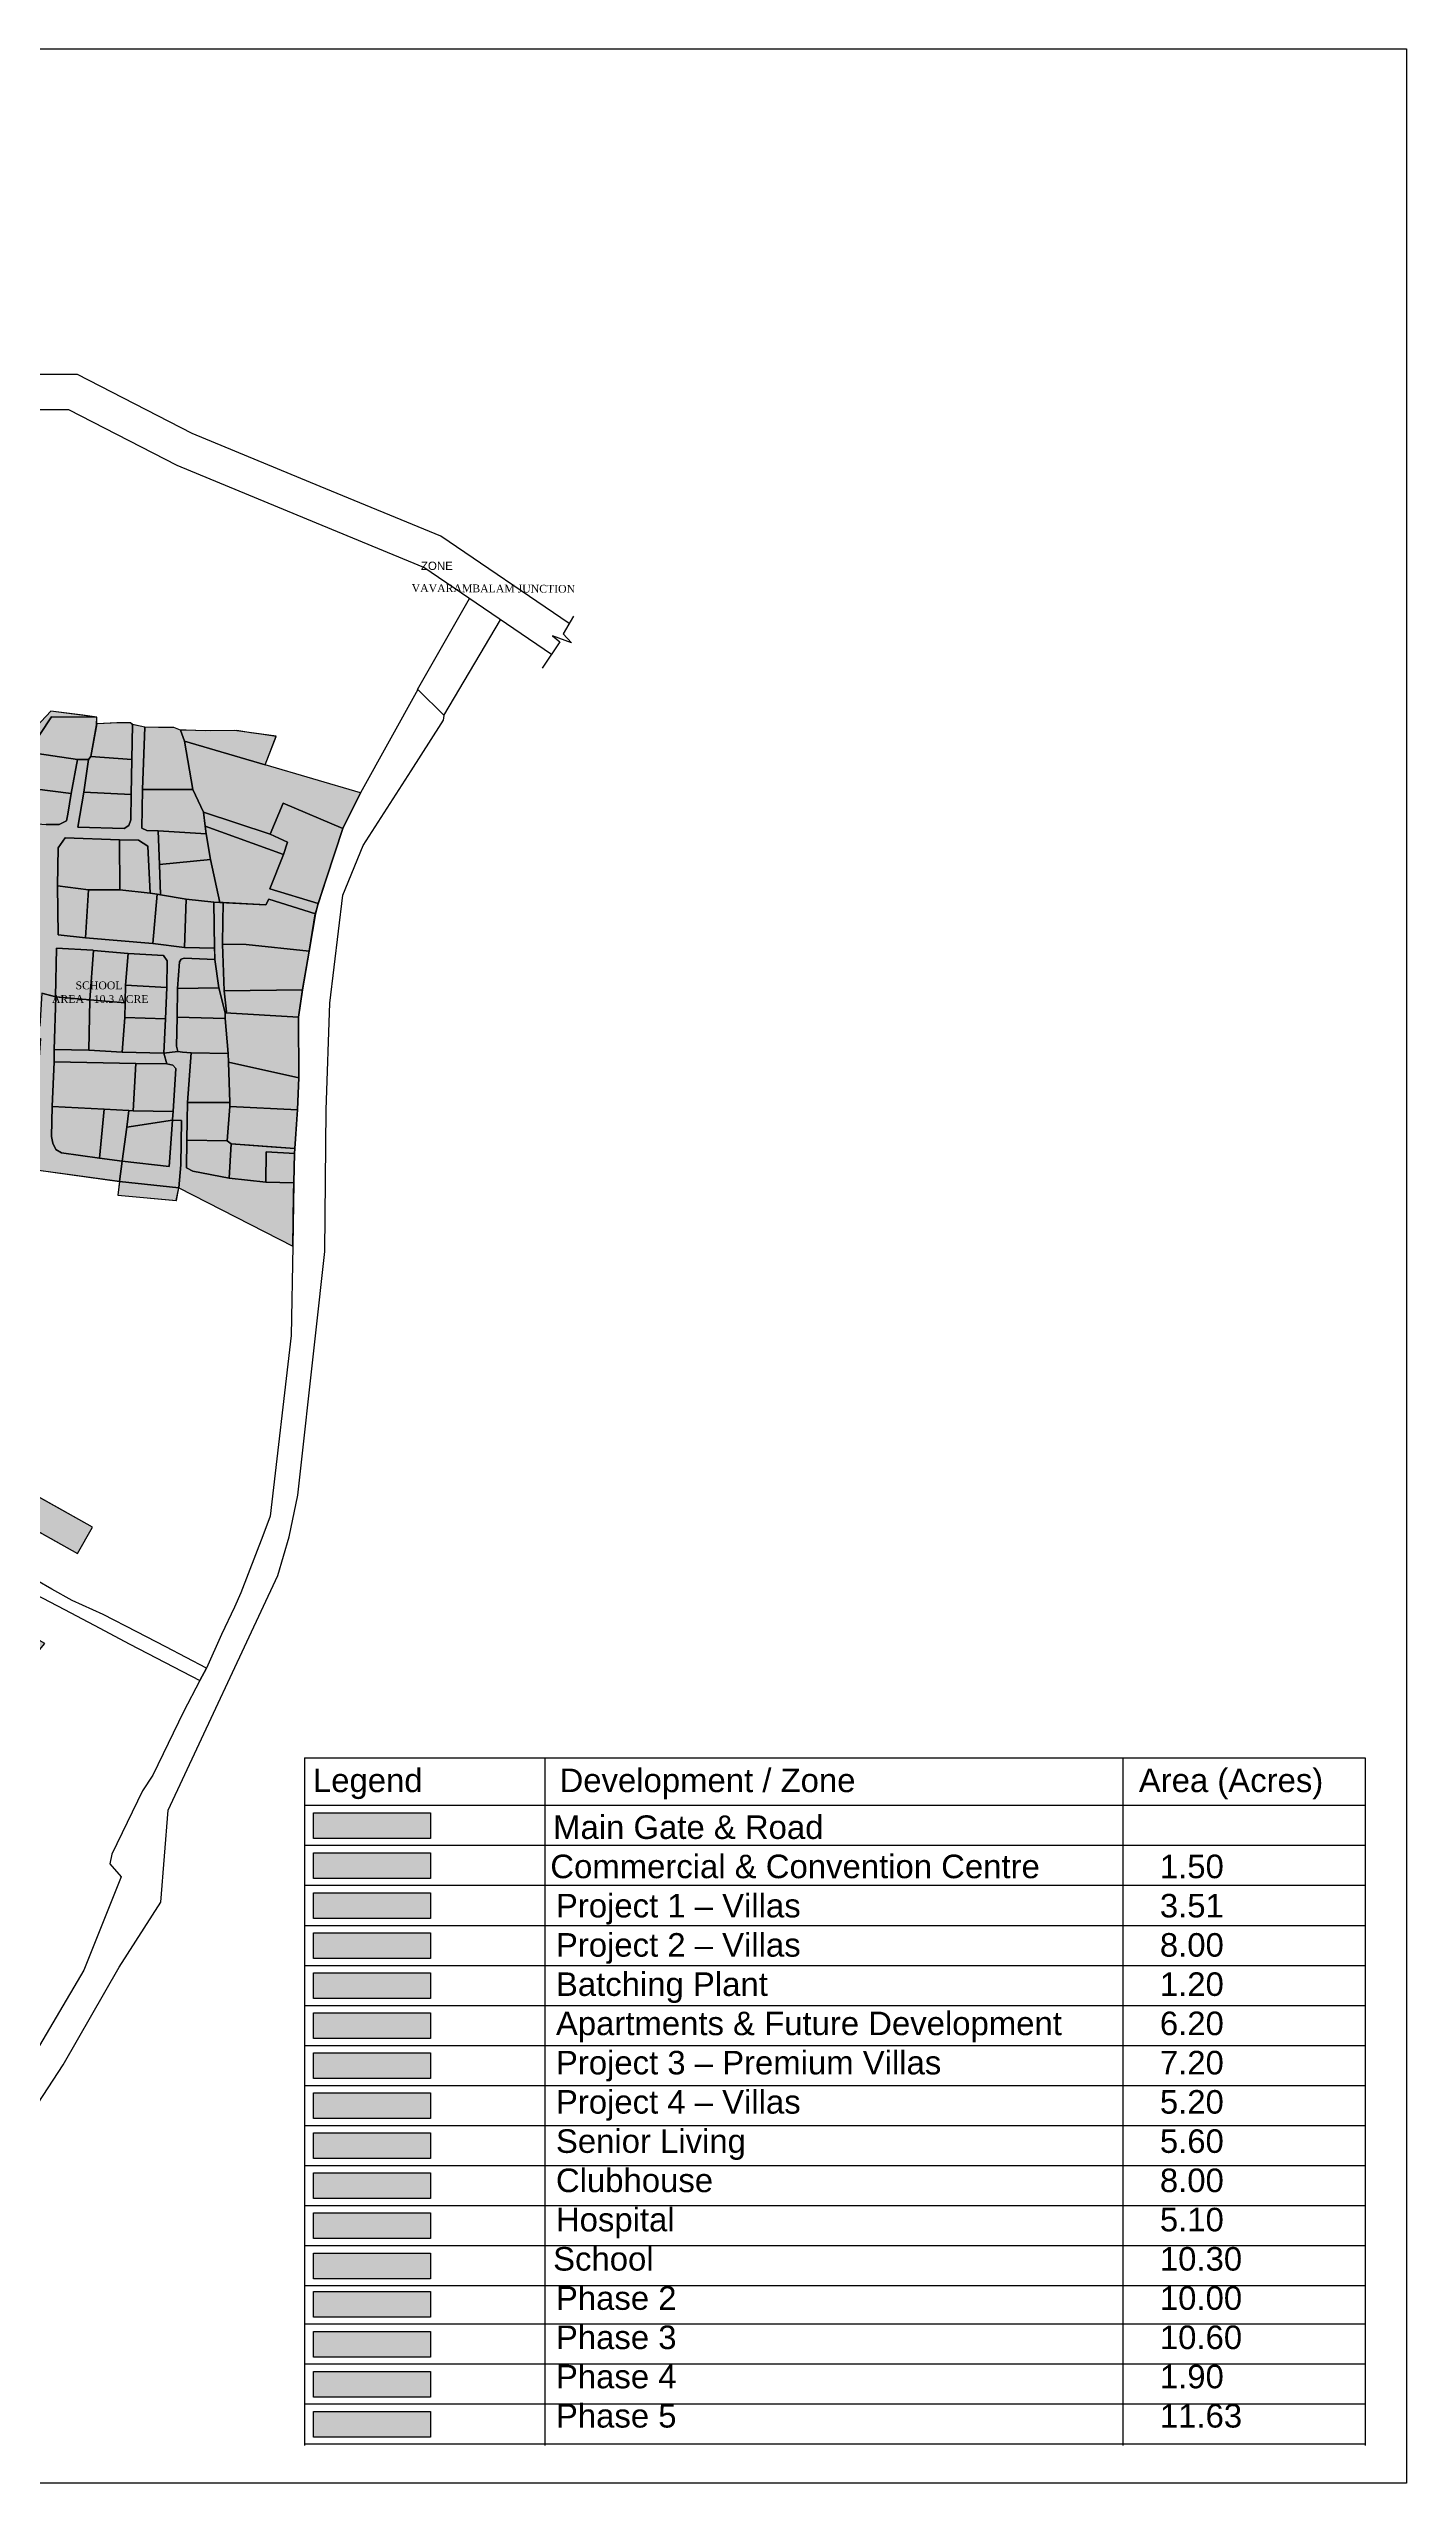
# Model space of a CAD drawing. Extents: x 24173 to 28051, y -18937 to -15111.
# Drawn here: x 25496 to 26073, y -16531 to -15496 of the extents above; entities that cross this region are included whole.
import ezdxf
from ezdxf.enums import TextEntityAlignment as Align

# ---------------------------------------------------------------- set-up
doc = ezdxf.new("R2010")
doc.units = 0
doc.header["$MEASUREMENT"] = 0
doc.layers.add('north', color=7, linetype='Continuous', lineweight=20)
for name, color, linetype in [('PLOT DIV', 30, 'Continuous'), ('PLOTS', 10, 'Continuous'), ('ROAD', 5, 'Continuous')]:
    doc.layers.add(name, color=color, linetype=linetype)
doc.styles.add('TIMES', font='times.ttf', dxfattribs={"height": 1})

# ---------------------------------------------------------------- blocks, each defined once
blk = doc.blocks.new('A$C3bc4975e')
at = {"layer": 'PLOTS', "color": 252, "true_color": 0x939598}
for points in [[(38184, 8072), (35829, 3633), (35103, 2113), (34122, -1096), (34008, -1534), (33773, -3121), (33510, -4768), (33372, -5944), (33430, -8512), (33397, -9857), (33314, -11518), (33303, -11735), (33301, -12973), (33301, -15673), (33301, -19461), (32536, -27156), (32251, -28000), (31354, -30426), (31099, -31040), (30563, -32222), (29948, -33653), (29677, -34194), (29008, -35528), (27748, -38249), (27331, -38918), (26065, -41626), (25997, -42038), (26488, -42583), (24968, -46579), (22549, -50855)], [(22926, -52594), (24169, -50618), (26475, -46429), (28191, -43638), (28431, -39723), (32909, -29669), (33362, -28023), (33697, -26242), (34334, -19464), (34671, -15876), (34616, -9858), (34692, -5322), (35161, -721), (35990, 1399), (37965, 4609), (39210, 6630), (39310, 6794), (39327, 6984), (38184, 8072)], [(21682, 5116), (22638, 6627), (24566, 6656), (23977, 6720), (22614, 6867), (21807, 5972)], [(22315, -30496), (23873, -31278), (25148, -31923), (26670, -32691), (29677, -34194), (29948, -33653), (28208, -32788), (26965, -32171), (25519, -31452), (24197, -30892), (23324, -30415), (22032, -29709)]]:
    blk.add_lwpolyline(points, dxfattribs=at)
for points in [[(24566, 6326), (24566, 6656), (22638, 6627), (21682, 5116), (23784, 4841), (24253, 4841), (24337, 4976)], [(26085, 6364), (26011, 6430), (25501, 6430), (24573, 6364), (24337, 4976), (26085, 4882)], [(28309, 5698), (28128, 6162), (27850, 6265), (26614, 6265), (26563, 3612), (28704, 3649)], [(32210, 5972), (31545, 6052), (31122, 6109), (30531, 6189), (29391, 6162), (28128, 6162), (28309, 5698), (31760, 4750)], [(31760, 4750), (28309, 5698), (28704, 3649), (29177, 2700), (32021, 1819), (32553, 3140), (35103, 2113), (35829, 3633)], [(23784, 4841), (21682, 5116), (21197, 3648), (23535, 3388)], [(26085, 4882), (24337, 4976), (24253, 4841), (24077, 3454), (26085, 3395)], [(23535, 3388), (21197, 3648), (20706, 2162), (22493, 2060), (23052, 2060), (23352, 2226), (23406, 2508)], [(26085, 3395), (24077, 3454), (23849, 1970), (25817, 1946), (26013, 2072), (26085, 2321)], [(28704, 3649), (26563, 3612), (26563, 1975), (26780, 1870), (27265, 1870), (29307, 1777), (29250, 2106), (29177, 2700)], [(35103, 2113), (32553, 3140), (32021, 1819), (32765, 1487), (32608, 961), (32056, -508), (34122, -1096)], [(32021, 1819), (29177, 2700), (29250, 2106), (32608, 961), (32765, 1487)], [(32608, 961), (29250, 2106), (29307, 1777), (29508, 688), (29930, -1122), (31893, -1196), (32021, -952), (34008, -1534), (34122, -1096), (32056, -508)], [(25630, 1456), (23314, 1504), (23025, 1077), (23020, -545), (24348, -694), (25683, -661)], [(26835, 1212), (26428, 1456), (25630, 1456), (25683, -661), (26975, -790)], [(29307, 1777), (27265, 1870), (27350, 440), (29508, 688)], [(29508, 688), (27350, 440), (27410, -843), (28509, -1014), (29686, -1113), (29930, -1122)], [(24348, -694), (23020, -545), (23088, -2631), (24259, -2737)], [(27267, -826), (26975, -790), (25683, -661), (24348, -694), (24259, -2737), (27119, -2918)], [(28509, -1014), (27410, -843), (27267, -826), (27119, -2918), (28465, -3066)], [(29686, -1113), (28509, -1014), (28465, -3066), (29752, -3066)], [(34008, -1534), (32021, -952), (31893, -1196), (30079, -1127), (30079, -2831), (30083, -2896), (31085, -2896), (33773, -3121)], [(30079, -1127), (29930, -1122), (29686, -1113), (29752, -3066), (29768, -3552), (29965, -4759), (30249, -5815), (30307, -5764), (30195, -4875), (30083, -2896), (30079, -2831)], [(33773, -3121), (31085, -2896), (30083, -2896), (30195, -4875), (33510, -4768)], [(24611, -3256), (24581, -3253), (23031, -3188), (23031, -5259), (24486, -5355)], [(25993, -4706), (26084, -3364), (24611, -3256), (24486, -5355), (25993, -5455), (25993, -5415)], [(27743, -3645), (27577, -3425), (26084, -3364), (25993, -4706), (27743, -4775)], [(29768, -3552), (28461, -3517), (28333, -3558), (28261, -3673), (28210, -4808), (29965, -4759)], [(23402, -11877), (23160, -11746), (23017, -11476), (22960, -11188), (22960, -9925), (23017, -8025), (23003, -7500), (23032, -5259), (22440, -5120), (22380, -6520), (20047, -6586), (20047, -7047), (20690, -7047), (22424, -7047), (22339, -8661), (22339, -10264), (20690, -10120), (19840, -10064), (19778, -10588), (22345, -10765), (22339, -12623), (25884, -13048), (25987, -12189), (25012, -12072)], [(27743, -4775), (25993, -4706), (25993, -5415), (25993, -6084), (27715, -6116)], [(29965, -4759), (28210, -4808), (28210, -6037), (30249, -6044), (30249, -5815)], [(33510, -4768), (30195, -4875), (30307, -5764), (30249, -5815), (33372, -5944)], [(24489, -5355), (24486, -5355), (23032, -5259), (23003, -7500), (24489, -7500)], [(25993, -6084), (25993, -5455), (24489, -5355), (24489, -7500), (25902, -7563)], [(27715, -6116), (25993, -6084), (25902, -7563), (27672, -7563)], [(30249, -6044), (28210, -6037), (28210, -7266), (28264, -7489), (28468, -7507), (28838, -7540), (30406, -7540)], [(33372, -5944), (30249, -5815), (30249, -6044), (30406, -7540), (30426, -7903), (33430, -8512)], [(26486, -8025), (23017, -8025), (22960, -9925), (25179, -10000), (26233, -10036), (26416, -10036)], [(27672, -7563), (25902, -7563), (24489, -7500), (23003, -7500), (23017, -8025), (26486, -8025), (27803, -8025)], [(28191, -8215), (28062, -8066), (27803, -8025), (26486, -8025), (26416, -10036), (28113, -10036)], [(33301, -12973), (32102, -12973), (32098, -12973), (30545, -12825), (28994, -12564), (28716, -12421), (28716, -11244), (28710, -10409), (28710, -9648), (28838, -7540), (28468, -7507), (28264, -7489), (27672, -7563), (27803, -8025), (28062, -8066), (28191, -8215), (28113, -10036), (28090, -10371), (28088, -10414), (28478, -10414), (28478, -12298), (28417, -13276), (33301, -15673)], [(30426, -7903), (30406, -7540), (28838, -7540), (28710, -9648), (30517, -9608)], [(33430, -8512), (30426, -7903), (30517, -9608), (30517, -9787), (33396, -9878), (33397, -9857)], [(25179, -10000), (22960, -9925), (22960, -11188), (23017, -11476), (23160, -11746), (23402, -11877), (25012, -12072)], [(26151, -10736), (26233, -10036), (25179, -10000), (25012, -12072), (25987, -12189)], [(28113, -10036), (26416, -10036), (26233, -10036), (26151, -10736), (28088, -10414), (28090, -10371)], [(30517, -9787), (30517, -9608), (28710, -9648), (28710, -10409), (28716, -11244), (30436, -11244)], [(33396, -9878), (30517, -9787), (30436, -11244), (30605, -11374), (32102, -11453), (33314, -11518)], [(28478, -12298), (28478, -10414), (28090, -10414), (28088, -10414), (27988, -12381), (25987, -12189), (25884, -13048), (28417, -13276)], [(28088, -10414), (26151, -10736), (25987, -12189), (27988, -12381)], [(30605, -11374), (30436, -11244), (28716, -11244), (28716, -12421), (28994, -12564), (30545, -12825)], [(32102, -11677), (33312, -11735), (33314, -11518), (30605, -11374), (30545, -12825), (32098, -12973), (32102, -12973)], [(33312, -11735), (32102, -11677), (32102, -12973), (33301, -12973)], [(28417, -13276), (25884, -13048), (25828, -13632), (28316, -13818)], [(19019, -23496), (19586, -21880), (15633, -20446), (15628, -20718), (15123, -21933), (14202, -23403), (24382, -28890), (25002, -27761), (19755, -24945), (20177, -24019)]]:
    blk.add_lwpolyline(points, close=True, dxfattribs=at)
blk.add_lwpolyline([(22440, -5120), (23031, -5259), (23031, -3188), (24581, -3253), (24611, -3256), (26084, -3364), (27577, -3425), (27743, -3645), (27743, -4775), (27715, -6116), (27672, -7563), (28264, -7489), (28210, -7266), (28210, -6037), (28210, -4808), (28261, -3673), (28333, -3558), (28461, -3517), (29768, -3552), (29757, -3230, -0.0835287), (29747, -3169, -0.0666184), (29753, -3120), (29752, -3066), (28465, -3066), (27119, -2918), (24259, -2737), (23088, -2631), (23020, -545), (23025, 1077), (23314, 1504), (25630, 1456), (26428, 1456), (26835, 1212), (26975, -790), (27267, -826), (27410, -843), (27350, 440), (27265, 1870), (26780, 1870), (26563, 1975), (26563, 3612), (26614, 6265), (26085, 6364), (26085, 4882), (26085, 3395), (26085, 2321), (26013, 2072), (25817, 1946), (23849, 1970), (24077, 3454), (24253, 4841), (23784, 4841), (23535, 3388), (23406, 2508), (23352, 2226), (23052, 2060), (22493, 2060)], format="xyb", dxfattribs=at)
blk = doc.blocks.new('sdvsdvsd')
at = {"layer": 'PLOT DIV', "xscale": 0.01000000000003178, "yscale": 0.01000000000003178, "zscale": 0.01000000000003178, "rotation": 348.1014471292201}
blk.add_blockref('A$C3bc4975e', (34259.1, -5869.8, -88.3), dxfattribs=at)
blk = doc.blocks.new('A$C8770d266')
at = {"layer": 'PLOT DIV', "linetype": 'Continuous', "true_color": 0xed1f24, "transparency": 33554534}
h = blk.add_hatch(color=240, dxfattribs=at)
h.dxf.hatch_style = 1
h.paths.add_polyline_path([(131.8, 113.6), (167.2, 108.7), (166.5, 102.8), (191.3, 100.5), (192.4, 105.9), (240.8, 81.1), (241.2, 103.2), (241.3, 108.1), (241.6, 120.5), (241.7, 122.6), (242.8, 139.1), (243.4, 152.7), (243.3, 178.4), (244.9, 190.1), (247.8, 206.5), (250.4, 222.3), (251.7, 226.7), (262.1, 258.6), (269.6, 273.7), (229.1, 285.6), (233.8, 297.7), (216, 300.2), (203.7, 300.1), (195.5, 300.3), (193.1, 300.3), (190.3, 301.4), (183.8, 301.5), (177.9, 301.6), (172.6, 302.7), (171.9, 303.4), (166.1, 303.4), (157.5, 303), (157.5, 305.9), (138, 308.4), (129.8, 299.6), (124.2, 288.3), (109.7, 249.8), (106.6, 230), (105.9, 197.1), (94, 194.8), (92.9, 179.3), (11.2, 180.8), (4, 164), (3.5, 140.8), (3, 135.5), (1.5, 119.3), (0, 103), (19.2, 93.4), (46.3, 79.8), (29.7, 45.4), (63.2, 33.8), (63.3, 36.5), (102.6, 21.5), (96.7, 5.4), (108.1, 0), (121, 41.1), (123.2, 40.5), (125.6, 58.9), (72, 68.6), (88.1, 118.9), (91.3, 118.3), (105.1, 117.2)])
at = {"layer": 'PLOT DIV', "color": 242, "linetype": 'Continuous', "true_color": 0xcd2027}
blk.add_lwpolyline([(3, 135.5), (1.5, 119.3), (0, 103), (19.2, 93.4), (46.3, 79.8), (29.7, 45.4), (63.2, 33.8), (63.3, 36.5), (102.6, 21.5), (96.7, 5.4), (108.1, 0), (121, 41.1), (123.2, 40.5), (125.6, 58.9), (72, 68.6), (88.1, 118.9), (91.3, 118.3), (105.1, 117.2), (131.8, 113.6), (167.2, 108.7), (166.5, 102.8), (191.3, 100.5), (192.4, 105.9), (240.8, 81.1), (241.2, 103.2), (241.3, 108.1), (241.6, 120.5), (241.7, 122.6), (242.8, 139.1), (243.4, 152.7), (243.3, 178.4), (244.9, 190.1), (247.8, 206.5), (250.4, 222.3), (251.7, 226.7), (262.1, 258.6), (269.6, 273.7), (229.1, 285.6), (233.8, 297.7), (216, 300.2), (203.7, 300.1), (195.5, 300.3), (193.1, 300.3), (190.3, 301.4), (183.8, 301.5), (177.9, 301.6), (172.6, 302.7), (171.9, 303.4), (166.1, 303.4), (157.5, 303), (157.5, 305.9), (138, 308.4), (129.8, 299.6), (124.2, 288.3), (109.7, 249.8), (106.6, 230), (105.9, 197.1), (94, 194.8), (92.9, 179.3), (11.2, 180.8), (4, 164), (3.5, 140.8), (3, 135.5)], dxfattribs=at)
at = {"layer": 'north', "color": 7, "lineweight": -2, "style": 'TIMES'}
for s, height, p in [('AREA - 10.3 ACRE', 3.304, (159, 186.1)), ('SCHOOL ', 3.3, (159.1, 191.9))]:
    blk.add_text(s, height=height, rotation=0, dxfattribs=at).set_placement(p, align=Align.MIDDLE)
blk = doc.blocks.new('A$C768c5288')
at = {"layer": 'PLOT DIV', "linetype": 'Continuous', "transparency": 33554534}
h = blk.add_hatch(color=224, dxfattribs=at)
h.dxf.hatch_style = 1
h.paths.add_polyline_path([(198.3, 198.8), (210.1, 200.6), (293.3, 234.7), (297.4, 235.5), (312.6, 241.1), (328.4, 249.7), (345.6, 261.7), (362.1, 274.2), (356.8, 295.5), (357.9, 298.8), (372.9, 321.9), (378.2, 333.9), (344.7, 345.6), (361.3, 379.9), (315, 403.1), (313.8, 398.5), (311.5, 390), (308.8, 387.2), (291.1, 379.2), (284.7, 376.3), (263.3, 366.6), (253, 362), (246.2, 359.2), (217.6, 346.6), (201.5, 334.6), (199.2, 331.1), (186.2, 321.2), (184.8, 320), (179.7, 315.8), (158.3, 298), (113.1, 260.4), (55.5, 250.2), (21.9, 243.3), (19.3, 242), (16.9, 200.9), (15.2, 185.7), (0, 167.2), (60.4, 173.7), (61.5, 145.6), (78.8, 143.1), (80.2, 143.9), (90.2, 143.4), (89.4, 176.8), (122.2, 180.3), (139.5, 187.4), (161.5, 190.4), (166.8, 194.8), (169.9, 195), (192.6, 195.9)])
h.paths.add_polyline_path([(193.3, 32.9), (206.5, 33.5), (232.4, 38.1), (231.9, 44.1), (246.5, 45.4), (250.1, 0), (255.5, 1), (254.9, 27.9), (264.4, 30.1), (264.3, 45.9), (262.8, 63.4), (256.7, 62.2), (250.8, 97.4), (239.5, 96), (227, 96.5), (206.3, 95.6), (188.8, 95.9), (172.9, 92.7), (152.9, 86.7), (139.1, 84), (126.7, 80.3), (131.9, 57.5), (133.3, 51.2), (141.9, 26.7), (150.1, 26.6), (163.8, 27), (170.8, 28.9)])
h = blk.add_hatch(color=173, dxfattribs=at)
h.dxf.hatch_style = 1
h.paths.add_polyline_path([(434.3, 221.5), (443, 234.5), (447.1, 239.2), (426.4, 250.8), (436.3, 266.4), (464.3, 250.7), (470.7, 261.8), (418.8, 290.9), (423.1, 300.1), (411.6, 305.6), (417.6, 321.6), (378.3, 336.7), (378.2, 333.9), (372.9, 321.9), (363.5, 307.3), (357.9, 298.8), (356.8, 295.5), (362.1, 274.2), (345.6, 261.7), (328.4, 249.7), (327.2, 248.9), (312.6, 241.1), (297.4, 235.5), (293.3, 234.7), (209.2, 200.3), (198.3, 198.8), (192.5, 195.9), (170, 194.7), (166.8, 194.7), (161.5, 190.4), (139.5, 187.4), (122.2, 180.3), (118, 144), (93.8, 140.4), (79.2, 140.7), (81.1, 134.1), (83.3, 119.2), (87.9, 107.3), (90.9, 99.6), (93.4, 85.7), (93.5, 74.9), (99.6, 74.8), (108.4, 79.3), (127, 84.7), (136.6, 88.6), (178.4, 99.1), (200.1, 98.7), (216, 100), (222.9, 100.3), (238.5, 100.1), (272.2, 105.3), (290.2, 107.2), (313.5, 115.3), (319.9, 115), (332.9, 121), (346.6, 125.2), (363.5, 131.8), (375.2, 140.9), (379.4, 144.1), (390.6, 151.2), (395.3, 152.4), (396.4, 150.2), (402.6, 153.4), (416.1, 164.5), (421.2, 173.3), (424.4, 181.6), (427.4, 187.6), (431.7, 191.7), (436.7, 196.1), (450.5, 212.4)])
at = {"layer": 'PLOT DIV', "color": 224, "linetype": 'Continuous'}
for points in [[(19.3, 242), (16.9, 200.9), (15.2, 185.7), (0, 167.2), (60.4, 173.7), (61.5, 145.6), (78.8, 143.1), (80.2, 143.9), (90.2, 143.4), (89.4, 176.8), (122.2, 180.3), (139.5, 187.4), (161.5, 190.4), (166.8, 194.8), (169.9, 195), (192.6, 195.9), (198.3, 198.8), (210.1, 200.6), (293.3, 234.7), (297.4, 235.5), (312.6, 241.1), (327.2, 248.9), (345.6, 261.7), (362.1, 274.2), (358.3, 289.4), (356.8, 295.5), (357.9, 298.8), (372.9, 321.9), (378.2, 333.9), (344.7, 345.6), (361.3, 379.9), (315, 403.1), (313.8, 398.5), (311.5, 390), (308.8, 387.2), (291.1, 379.2), (284.7, 376.3), (263.3, 366.6), (253, 362), (246.2, 359.2), (217.6, 346.6), (201.5, 334.6), (199.2, 331.1), (186.2, 321.2), (184.8, 320), (179.7, 315.8), (158.3, 298), (113.1, 260.4), (55.5, 250.2), (21.9, 243.3), (19.3, 242)], [(126.7, 80.3), (131.9, 57.5), (133.3, 51.2), (141.9, 26.7), (150.1, 26.6), (163.8, 27), (170.8, 28.9), (193.3, 32.9), (206.5, 33.5), (232.4, 38.1), (231.9, 44.1), (246.5, 45.4), (250.1, 0), (255.5, 1), (254.9, 27.9), (264.4, 30.1), (264.3, 45.9), (262.8, 63.4), (256.7, 62.2), (250.8, 97.4), (239.5, 96), (227, 96.5), (206.3, 95.6), (188.8, 95.9), (172.9, 92.7), (152.9, 86.7), (139.1, 84), (126.7, 80.3)]]:
    blk.add_lwpolyline(points, dxfattribs=at)
at = {"layer": 'PLOT DIV', "color": 173, "linetype": 'Continuous'}
blk.add_lwpolyline([(79.2, 140.7), (81.1, 134.1), (83.3, 119.2), (87.9, 107.3), (90.9, 99.6), (93.4, 85.7), (93.5, 74.9), (99.6, 74.8), (108.4, 79.3), (127, 84.7), (136.6, 88.6), (178.4, 99.1), (200.1, 98.7), (216, 100), (222.9, 100.3), (238.5, 100.1), (272.2, 105.3), (290.2, 107.2), (313.5, 115.3), (319.9, 115), (332.9, 121), (346.6, 125.2), (363.5, 131.8), (375.2, 140.9), (379.4, 144.1), (390.6, 151.2), (395.3, 152.4), (396.4, 150.2), (402.6, 153.4), (416.1, 164.5), (421.2, 173.3), (424.4, 181.6), (427.4, 187.6), (431.7, 191.7), (436.7, 196.1), (450.5, 212.4), (434.3, 221.5), (443, 234.5), (447.1, 239.2), (426.4, 250.8), (436.3, 266.4), (464.3, 250.7), (470.7, 261.8), (418.8, 290.9), (423.1, 300.1), (411.6, 305.6), (417.6, 321.6), (378.3, 336.7), (378.2, 333.9), (372.9, 321.9), (363.5, 307.3), (357.9, 298.8), (356.8, 295.5), (362.1, 274.2), (345.6, 261.7), (328.4, 249.7), (312.6, 241.1), (297.4, 235.5), (293.3, 234.7), (209.2, 200.3), (198.3, 198.8), (192.5, 195.9), (170, 194.7), (166.8, 194.7), (161.5, 190.4), (139.5, 187.4), (122.2, 180.3), (118, 144), (93.8, 140.4), (79.2, 140.7)], close=True, dxfattribs=at)
at = {"layer": 'north', "color": 7, "lineweight": -2, "style": 'TIMES'}
for s, height, p in [('AREA - 10 ACRE', 3.304, (207.5, 268.1)), ('PHASE 2', 3.3, (207.6, 273.9)), ('PHASE 3', 3.3, (286.6, 188.5)), ('AREA - 10.6 ACRE', 3.304, (286.5, 182.7)), ('AREA - 1.9 ACRE', 3.304, (197.4, 61.2)), ('PHASE 4', 3.3, (197.5, 67))]:
    blk.add_text(s, height=height, rotation=0, dxfattribs=at).set_placement(p, align=Align.MIDDLE)
blk = doc.blocks.new('A$C292e0239')
at = {"layer": 'PLOT DIV', "linetype": 'Continuous', "transparency": 33554534}
h = blk.add_hatch(color=254, dxfattribs=at)
h.dxf.hatch_style = 1
h.paths.add_polyline_path([(53.6, 265.2), (53.6, 276.1), (3.9, 276.1), (3.9, 265.2)])
at = {"layer": 'PLOT DIV', "linetype": 'Continuous', "true_color": 0x991b1e, "transparency": 33554534}
h = blk.add_hatch(color=244, dxfattribs=at)
h.dxf.hatch_style = 1
h.paths.add_polyline_path([(53.6, 248.2), (53.6, 259.1), (3.9, 259.1), (3.9, 248.2)])
at = {"layer": 'PLOT DIV', "linetype": 'Continuous', "true_color": 0xf8d731, "transparency": 33554534}
h = blk.add_hatch(color=40, dxfattribs=at)
h.dxf.hatch_style = 1
h.paths.add_polyline_path([(53.6, 231.2), (53.6, 242.1), (3.9, 242.1), (3.9, 231.2)])
at = {"layer": 'PLOT DIV', "linetype": 'Continuous', "true_color": 0x105689, "transparency": 33554534}
h = blk.add_hatch(color=146, dxfattribs=at)
h.dxf.hatch_style = 1
h.paths.add_polyline_path([(3.9, 225.1), (3.9, 214.2), (53.6, 214.2), (53.6, 225.1)])
at = {"layer": 'PLOT DIV', "linetype": 'Continuous', "true_color": 0x58ba48, "transparency": 33554534}
h = blk.add_hatch(color=85, dxfattribs=at)
h.dxf.hatch_style = 1
h.paths.add_polyline_path([(53.6, 197.2), (53.6, 208.1), (3.9, 208.1), (3.9, 197.2)])
at = {"layer": 'PLOT DIV', "linetype": 'Continuous', "true_color": 0x93278f, "transparency": 33554534}
h = blk.add_hatch(color=217, dxfattribs=at)
h.dxf.hatch_style = 1
h.paths.add_polyline_path([(3.9, 191.1), (3.9, 180.2), (53.6, 180.2), (53.6, 191.1)])
at = {"layer": 'PLOT DIV', "linetype": 'Continuous', "transparency": 33554534}
h = blk.add_hatch(color=146, dxfattribs=at)
h.dxf.hatch_style = 1
h.paths.add_polyline_path([(53.6, 163.2), (53.6, 174.1), (3.9, 174.1), (3.9, 163.2)])
h = blk.add_hatch(color=4, dxfattribs=at)
h.dxf.hatch_style = 1
h.paths.add_polyline_path([(3.9, 157.1), (3.9, 146.2), (53.6, 146.2), (53.6, 157.1)])
h = blk.add_hatch(color=6, dxfattribs=at)
h.dxf.hatch_style = 1
h.paths.add_polyline_path([(3.9, 140.1), (3.9, 129.2), (53.6, 129.2), (53.6, 140.1)])
at = {"layer": 'PLOT DIV', "linetype": 'Continuous', "true_color": 0x58ba48, "transparency": 33554534}
h = blk.add_hatch(color=85, dxfattribs=at)
h.dxf.hatch_style = 1
h.paths.add_polyline_path([(53.6, 112.2), (53.6, 123.1), (3.9, 123.1), (3.9, 112.2)])
at = {"layer": 'PLOT DIV', "linetype": 'Continuous', "true_color": 0xf8991e, "transparency": 33554534}
h = blk.add_hatch(color=30, dxfattribs=at)
h.dxf.hatch_style = 1
h.paths.add_polyline_path([(3.9, 106.1), (3.9, 95.2), (53.6, 95.2), (53.6, 106.1)])
at = {"layer": 'PLOT DIV', "linetype": 'Continuous', "true_color": 0xed1f24, "transparency": 33554534}
h = blk.add_hatch(color=240, dxfattribs=at)
h.dxf.hatch_style = 1
h.paths.add_polyline_path([(3.9, 89.1), (3.9, 78.2), (53.6, 78.2), (53.6, 89.1)])
at = {"layer": 'PLOT DIV', "linetype": 'Continuous', "transparency": 33554534}
h = blk.add_hatch(color=224, dxfattribs=at)
h.dxf.hatch_style = 1
h.paths.add_polyline_path([(53.6, 61.9), (53.6, 72.8), (3.9, 72.8), (3.9, 61.9)])
h = blk.add_hatch(color=173, dxfattribs=at)
h.dxf.hatch_style = 1
h.paths.add_polyline_path([(3.9, 55.8), (3.9, 44.9), (53.6, 44.9), (53.6, 55.8)])
h = blk.add_hatch(color=224, dxfattribs=at)
h.dxf.hatch_style = 1
h.paths.add_polyline_path([(53.6, 27.9), (53.6, 38.8), (3.9, 38.8), (3.9, 27.9)])
at = {"layer": 'ROAD', "true_color": 0xf26722, "transparency": 33554534}
h = blk.add_hatch(color=30, dxfattribs=at)
h.dxf.hatch_style = 1
h.paths.add_polyline_path([(53.6, 10.9), (53.6, 21.8), (3.9, 21.8), (3.9, 10.9)])
at = {"layer": 'PLOT DIV', "color": 7, "linetype": 'Continuous'}
for p, q in [((0, 299.5), (450.8, 299.5)), ((0, 299.5), (0, 7.3)), ((102.2, 299.5), (102.2, 7.3)), ((347.8, 299.5), (347.8, 7.3)), ((450.8, 299.5), (450.8, 7.3)), ((0, 279.3), (450.8, 279.3)), ((0, 262.3), (450.8, 262.3)), ((0, 245.3), (450.8, 245.3)), ((0, 228.3), (450.8, 228.3)), ((0, 211.3), (450.8, 211.3)), ((0, 194.3), (450.8, 194.3)), ((0, 177.3), (450.8, 177.3)), ((0, 160.3), (450.8, 160.3)), ((0, 143.3), (450.8, 143.3)), ((0, 126.3), (450.8, 126.3)), ((0, 109.3), (450.8, 109.3)), ((0, 92.3), (450.8, 92.3)), ((0, 75.3), (450.8, 75.3)), ((0, 59), (450.8, 59)), ((0, 42), (450.8, 42)), ((0, 25), (450.8, 25)), ((0, 8), (450.8, 8))]:
    blk.add_line(p, q, dxfattribs=at)
for points in [[(3.9, 276.1), (53.6, 276.1), (53.6, 265.2), (3.9, 265.2)], [(3.9, 259.1), (53.6, 259.1), (53.6, 248.2), (3.9, 248.2)], [(3.9, 242.1), (53.6, 242.1), (53.6, 231.2), (3.9, 231.2)], [(3.9, 225.1), (53.6, 225.1), (53.6, 214.2), (3.9, 214.2)], [(3.9, 208.1), (53.6, 208.1), (53.6, 197.2), (3.9, 197.2)], [(3.9, 191.1), (53.6, 191.1), (53.6, 180.2), (3.9, 180.2)], [(3.9, 174.1), (53.6, 174.1), (53.6, 163.2), (3.9, 163.2)], [(3.9, 157.1), (53.6, 157.1), (53.6, 146.2), (3.9, 146.2)], [(3.9, 140.1), (53.6, 140.1), (53.6, 129.2), (3.9, 129.2)], [(3.9, 123.1), (53.6, 123.1), (53.6, 112.2), (3.9, 112.2)], [(3.9, 106.1), (53.6, 106.1), (53.6, 95.2), (3.9, 95.2)], [(3.9, 89.1), (53.6, 89.1), (53.6, 78.2), (3.9, 78.2)], [(3.9, 72.8), (53.6, 72.8), (53.6, 61.9), (3.9, 61.9)], [(3.9, 55.8), (53.6, 55.8), (53.6, 44.9), (3.9, 44.9)], [(3.9, 38.8), (53.6, 38.8), (53.6, 27.9), (3.9, 27.9)], [(3.9, 21.8), (53.6, 21.8), (53.6, 10.9), (3.9, 10.9)]]:
    blk.add_lwpolyline(points, close=True, dxfattribs=at)
at = {"layer": 'PLOT DIV', "linetype": 'Continuous', "char_height": 10, "width": 724.602, "attachment_point": 1}
for s, insert in [('\\pxql;{\\fArial|b0|i0|c0|p34;\\C7;Legend               Development / Zone                       ^I        Area (Acres) }', (3.6, 294.9)), ('\\pxql;{\\fArial|b0|i0|c0|p34;\\C7;^I                Main Gate & Road                          ^I^I^I    ^I \\P                          Commercial & Convention Centre           ^I1.50 \\P^I^I      Project 1 – Villas                                     ^I3.51 \\P^I^I      Project 2 – Villas                                     ^I8.00 \\P^I^I      Batching Plant                                        ^I1.20\\P^I^I      Apartments & Future Development        ^I6.20 \\P^I^I      Project 3 – Premium Villas                      ^I7.20 \\P^I^I      Project 4 – Villas                                     ^I5.20 \\P^I^I      Senior Living                                           ^I5.60 \\P^I^I      Clubhouse                                               ^I8.00 \\P^I^I      Hospital                                                   ^I5.10 \\P^I                School                                                    ^I10.30 \\P^I^I      Phase 2                                                  ^I10.00 \\P^I   ^I      Phase 3                                                  ^I10.60 \\P^I^I      Phase 4                                                   ^I1.90 \\P^I^I      Phase 5                                                  ^I11.63 }', (3.6, 275))]:
    blk.add_mtext(s, dxfattribs=dict(at, insert=insert))

msp = doc.modelspace()

# ---------------------------------------------------------------- linework, layer by layer
at = {"layer": 'PLOT DIV', "color": 251, "linetype": 'Continuous', "true_color": 0x636466}
for p, q in [((25652.9, -15768.7), (25674.9, -15730.1)), ((25664.1, -15779.8), (25688.1, -15739.1)), ((25719.1, -15737.6), (25714.8, -15745)), ((25713.3, -15748.4), (25705.9, -15759.7)), ((25718.3, -15748.9), (25710.2, -15745.9)), ((25710.2, -15745.9), (25713.3, -15748.4)), ((25714.8, -15745), (25718.3, -15748.9))]:
    msp.add_line(p, q, dxfattribs=at)
at = {"layer": 'PLOT DIV', "color": 7, "linetype": 'Continuous'}
msp.add_lwpolyline([(24610.4, -16530.7), (24610.4, -15496.5), (26073.2, -15496.5), (26073.2, -16530.7)], close=True, dxfattribs=at)
at = {"layer": 'PLOT DIV', "color": 251, "linetype": 'Continuous', "true_color": 0x636466}
for points in [[(25717.3, -15740.7), (25662.7, -15703.6), (25611.5, -15682.5), (25557, -15659.9), (25508.3, -15634.9), (25430.8, -15634.9)], [(25709.8, -15753.8), (25655.5, -15716.9), (25605.8, -15696.3), (25550.7, -15673.6), (25504.6, -15649.9), (25431.7, -15649.9)]]:
    msp.add_lwpolyline(points, dxfattribs=at)

# ---------------------------------------------------------------- block references
at = {"layer": 'PLOT DIV', "color": 3, "linetype": 'Continuous', "rotation": 10.8731325888336}
msp.add_blockref('sdvsdvsd', (-9481.6, -16540.6, 88.3), dxfattribs=at)
at = {"layer": 'PLOT DIV', "linetype": 'Continuous'}
for name, p in [('A$C8770d266', (25359, -16086.3)), ('A$C768c5288', (25044, -16386.4)), ('A$C292e0239', (25604.8, -16522))]:
    msp.add_blockref(name, p, dxfattribs=at)

# ---------------------------------------------------------------- texts
at = {"layer": 'north', "color": 7, "lineweight": -2, "style": 'TIMES'}
msp.add_text('VAVARAMBALAM JUNCTION', height=3.304, rotation=359.6977, dxfattribs=at).set_placement((25685.1, -15725.8), align=Align.MIDDLE)
at = {"layer": 'PLOT DIV', "color": 7, "linetype": 'Continuous', "insert": (25654.3, -15714.4), "char_height": 3.5, "attachment_point": 1}
msp.add_mtext_dynamic_manual_height_columns('{\\fArial|b0|i0|c0|p34;ZONE}', width=33.329, gutter_width=1, heights=[0], dxfattribs=at)

doc.saveas('drawing.dxf')
